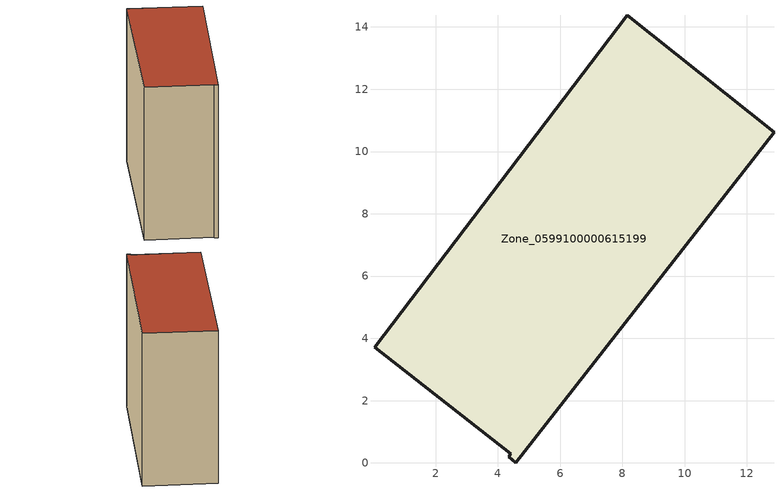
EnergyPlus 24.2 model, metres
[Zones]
Zone_0599100000615199
 floor ground (C_G): 4.42,0.29 0.04,3.71 8.16,14.38 12.87,10.62 4.58,0 4.34,0.19 z0
 wall outside (C_F): 12.87,10.62 8.16,14.38 0.04,3.71 4.42,0.29 4.34,0.19 4.58,0 12.87,10.62 z0:13.6
 roof outside (C_R): 0.04,3.71 4.42,0.29 4.34,0.19 4.58,0 12.87,10.62 8.16,14.38 z13.6
[BUILDING]
Pand.0599100000615199: North Axis=0; Terrain=City; Loads Convergence Tolerance Value=0.04; Temperature Convergence Tolerance Value=0.4; Solar Distribution=FullExterior; Maximum Number of Warmup Days=25; Minimum Number of Warmup Days=1
[Site:Location]
Rotterdam.The.Hague.AP_ZH_NLD Design_Conditions: Latitude=51.96; Longitude=4.45; Time Zone=1; Elevation=-4.5
[SITE:GROUNDTEMPERATURE:BUILDINGSURFACE]
18, 18, 18, 18, 18, 18, 18, 18, 18, 18, 18, 18
[MATERIAL] Thermal Absorptance=0.9; Solar Absorptance=0.7; Visible Absorptance=0.7
Name | Roughness | Thickness | Conductivity | Density | Specific Heat
G.TI.1946 | MediumSmooth | 0.15 | 1 | 540 | 1210
F.TI.1946 | Rough | 0.3 | 0.857143 | 1920 | 840
R.TI.1946 | MediumRough | 0.2 | 0.1 | 1500 | 1000
[CONSTRUCTION]
C_G: G.TI.1946
C_F: F.TI.1946
C_R: R.TI.1946
[ZONE]
Zone_0599100000615199: Type=1; Multiplier=1; Ceiling Height=Autocalculate; Volume=Autocalculate; Floor Area=autocalculate; Part of Total Floor Area=Yes
[ZONEINFILTRATION:DESIGNFLOWRATE]
Infil_Zone_0599100000615199: Zone or ZoneList or Space or SpaceList=Zone_0599100000615199; Schedule=AlwaysOn; Design Flow Rate Calculation Method=Flow/Area; Flow Rate per Floor Area=0.003; Constant Term Coefficient=1; Temperature Term Coefficient=0; Velocity Term Coefficient=0; Velocity Squared Term Coefficient=0
[HVACTEMPLATE:ZONE:IDEALLOADSAIRSYSTEM]
Zone_0599100000615199: Maximum Heating Supply Air Temperature=50; Minimum Cooling Supply Air Temperature=13; Maximum Heating Supply Air Humidity Ratio=0.0156; Minimum Cooling Supply Air Humidity Ratio=0.0077; Heating Limit=NoLimit; Cooling Limit=NoLimit; Dehumidification Control Type=ConstantSensibleHeatRatio; Cooling Sensible Heat Ratio=0.7; Dehumidification Setpoint=60; Humidification Control Type=None; Humidification Setpoint=30; Outdoor Air Method=None; Outdoor Air Flow Rate per Person=0.00944; Outdoor Air Flow Rate per Zone Floor Area=0; Outdoor Air Flow Rate per Zone=0; Demand Controlled Ventilation Type=None; Outdoor Air Economizer Type=NoEconomizer; Heat Recovery Type=None; Sensible Heat Recovery Effectiveness=0.7; Latent Heat Recovery Effectiveness=0.65
[ZONECONTROL:THERMOSTAT]
ThermostatControl_Zone_0599100000615199: Zone or ZoneList=Zone_0599100000615199; Control Type Schedule=DualSetpointControlType; Control 1=Thermostat_Zone_0599100000615199; Temperature Difference Between Cutout And Setpoint=0
[THERMOSTATSETPOINT:DUALSETPOINT]
Thermostat_Zone_0599100000615199: Heating Setpoint Temperature Schedule=HeatingSetpoint_Zone_0599100000615199; Cooling Setpoint Temperature Schedule=CoolingSetpoint_Zone_0599100000615199
[SCHEDULE:COMPACT]
HeatingSetpoint_Zone_0599100000615199: Through: 12/31, For: AllDays, Until: 24:00, 21
CoolingSetpoint_Zone_0599100000615199: Through: 12/31, For: AllDays, Until: 24:00, 24
DualSetpointControlType: Through: 12/31, For: AllDays, Until: 24:00, 4
AlwaysOn: Through: 12/31, For: AllDays, Until: 24:00, 1
